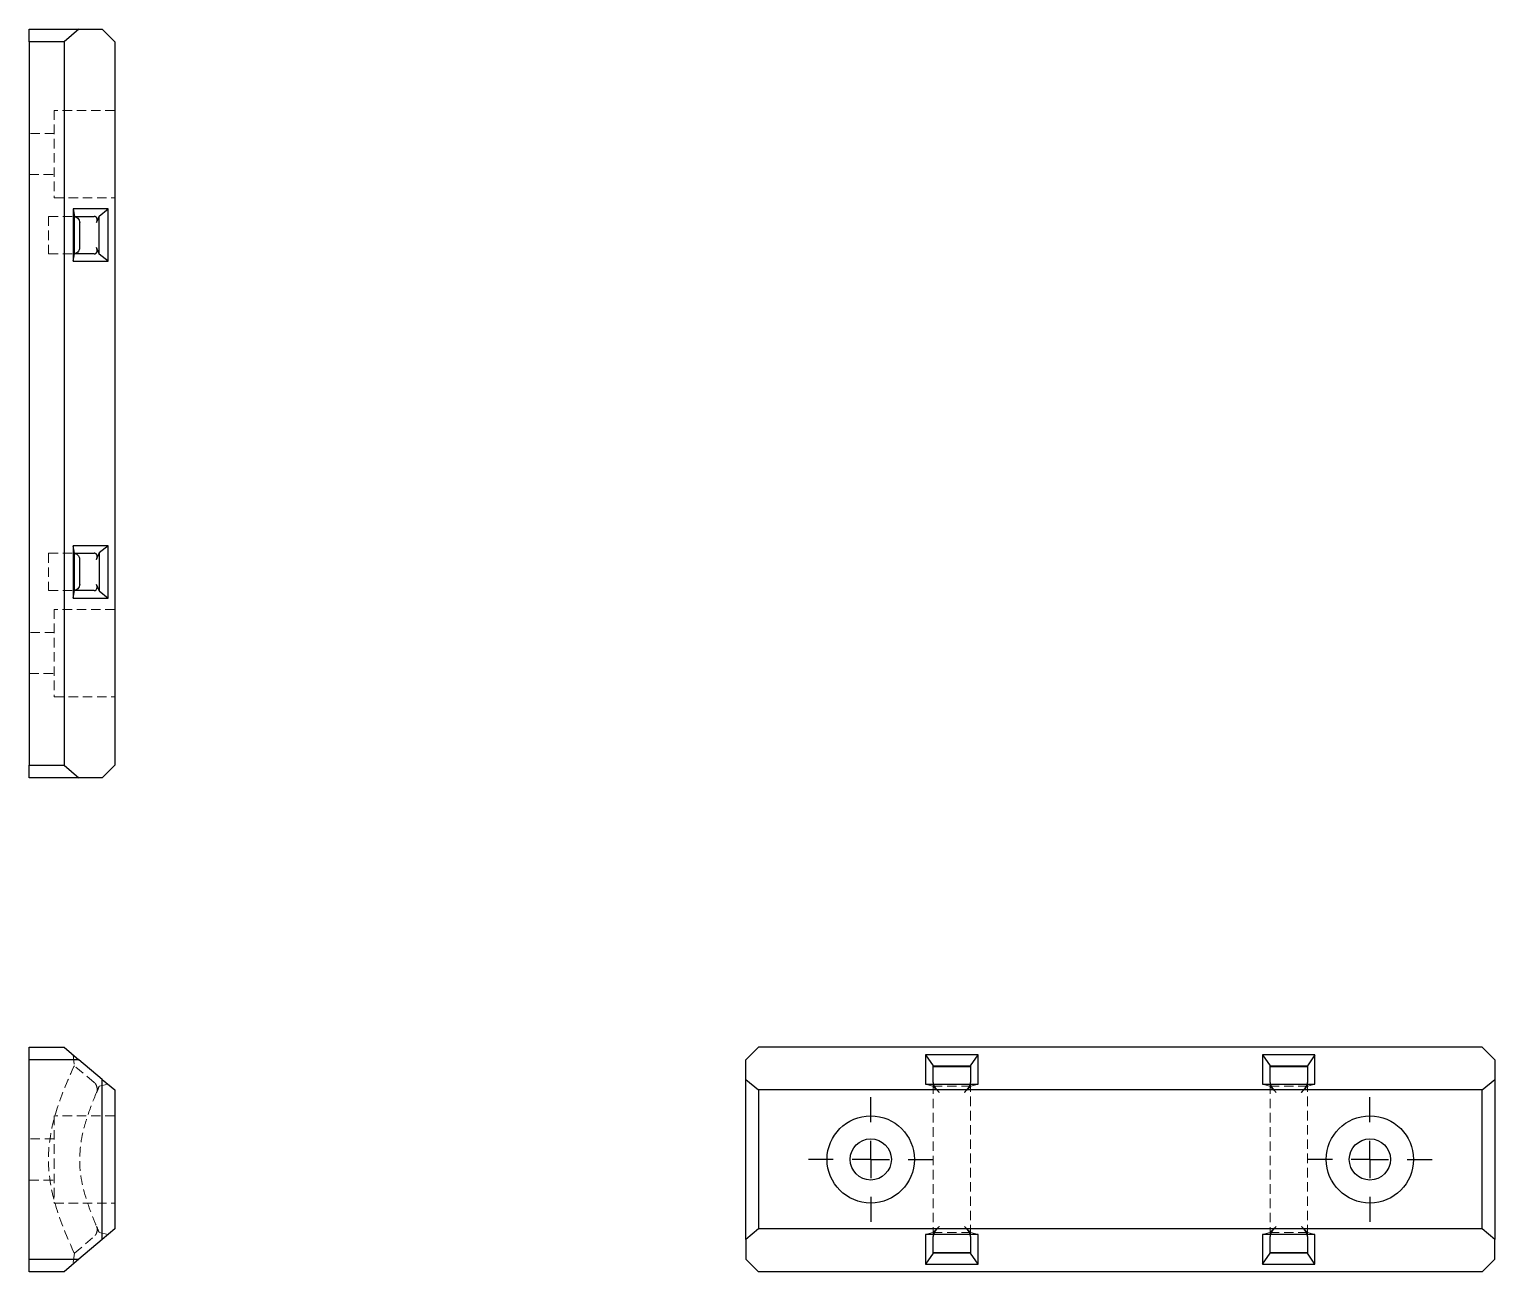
# Model space of a CAD drawing. Header units: millimetres. Extents: x 77 to 273, y 42 to 208.
import ezdxf

# ---------------------------------------------------------------- set-up
doc = ezdxf.new("R2010")
doc.units = ezdxf.units.MM
doc.linetypes.add('HIDDEN', pattern=[1.905, 1.27, -0.635])
doc.layers.add('10', color=7, linetype='Continuous')

# ---------------------------------------------------------------- blocks, each defined once
blk = doc.blocks.new('SW_CENTERMARKSYMBOL_0')
at = {"layer": '10', "color": 0}
for p, q in [((0, 5), (0, 8.33)), ((0, 0), (0, 2.5)), ((-5, 0), (-8.33, 0)), ((0, 0), (-2.5, 0)), ((0, 0), (0, -2.5)), ((0, 0), (2.5, 0)), ((5, 0), (8.33, 0)), ((0, -5), (0, -8.33))]:
    blk.add_line(p, q, dxfattribs=at)
blk = doc.blocks.new('SW_CENTERMARKSYMBOL_1')
at = {"layer": '10', "color": 0}
for p, q in [((0, 5), (0, 8.33)), ((0, 0), (0, 2.5)), ((-5, 0), (-8.33, 0)), ((0, 0), (-2.5, 0)), ((0, 0), (0, -2.5)), ((0, 0), (2.5, 0)), ((5, 0), (8.33, 0)), ((0, -5), (0, -8.33))]:
    blk.add_line(p, q, dxfattribs=at)

msp = doc.modelspace()

# ---------------------------------------------------------------- linework, layer by layer
at = {"color": 7, "linetype": 'Continuous', "lineweight": 25}
for p, q in [((77.29, 208), (83.91, 208)), ((77.29, 206.33), (77.29, 208)), ((83.91, 208), (81.93, 206.33)), ((83.91, 208), (87.04, 208)), ((88.71, 206.33), (87.04, 208)), ((81.93, 206.33), (77.29, 206.33)), ((77.29, 206.33), (77.29, 109.67)), ((81.93, 206.33), (81.93, 109.67)), ((88.71, 206.33), (88.71, 109.67)), ((83.14, 184), (83.14, 177)), ((87.81, 184), (83.14, 184)), ((83.14, 184), (83.32, 183)), ((86.63, 183.04), (87.81, 184)), ((87.81, 177), (87.81, 184)), ((83.32, 183), (85.95, 183)), ((83.32, 178), (83.32, 183)), ((84.01, 182.17), (84.01, 178.83)), ((86.62, 183), (86.63, 183.04)), ((86.63, 177.96), (86.63, 183.04)), ((84.02, 178.83), (84.01, 178.83)), ((83.14, 177), (83.32, 178)), ((83.14, 177), (87.81, 177)), ((85.95, 178), (83.32, 178)), ((86.63, 177.96), (86.62, 178)), ((87.81, 177), (86.63, 177.96)), ((87.81, 139), (83.14, 139)), ((83.14, 139), (83.14, 132)), ((83.32, 138), (83.14, 139)), ((87.81, 139), (86.63, 138.04)), ((87.81, 132), (87.81, 139)), ((83.32, 133), (83.32, 138)), ((83.32, 138), (85.95, 138)), ((84.01, 137.17), (84.01, 133.83)), ((84.01, 137.17), (84.02, 137.17)), ((86.62, 138), (86.63, 138.04)), ((86.63, 138.04), (86.63, 132.96)), ((83.14, 132), (83.32, 133)), ((83.14, 132), (87.81, 132)), ((85.95, 133), (83.32, 133)), ((86.63, 132.96), (86.62, 133)), ((86.63, 132.96), (87.81, 132)), ((77.29, 109.67), (81.93, 109.67)), ((77.29, 108), (77.29, 109.67)), ((81.93, 109.67), (83.91, 108)), ((87.04, 108), (88.71, 109.67)), ((83.91, 108), (77.29, 108)), ((87.04, 108), (83.91, 108)), ((77.29, 72), (81.93, 72)), ((77.29, 70.33), (77.29, 72)), ((81.93, 72), (83.91, 70.33)), ((174.67, 72), (173, 70.33)), ((271.33, 72), (174.67, 72)), ((197, 70.98), (197, 67.05)), ((204, 70.98), (197, 70.98)), ((197, 70.98), (198, 69.52)), ((203, 69.52), (204, 70.98)), ((204, 67.05), (204, 70.98)), ((249, 70.98), (242, 70.98)), ((242, 70.98), (242, 67.05)), ((242, 70.98), (243, 69.52)), ((249, 70.98), (248, 69.52)), ((249, 67.05), (249, 70.98)), ((273, 70.33), (271.33, 72)), ((77.29, 43.67), (77.29, 70.33)), ((83.91, 70.33), (77.29, 70.33)), ((87.04, 67.69), (83.91, 70.33)), ((173, 67.69), (173, 70.33)), ((198, 69.52), (198, 69.52)), ((198, 67.3), (198, 69.52)), ((198, 69.52), (203, 69.52)), ((198, 69.42), (203, 69.42)), ((203, 69.52), (203, 67.3)), ((203, 69.52), (203, 69.52)), ((243, 69.52), (243, 69.52)), ((243, 67.3), (243, 69.52)), ((243, 69.52), (248, 69.52)), ((243, 69.42), (248, 69.42)), ((248, 69.52), (248, 67.3)), ((248, 69.52), (248, 69.52)), ((273, 70.33), (273, 67.69)), ((87.04, 46.31), (87.04, 67.69)), ((87.04, 67.69), (88.71, 66.29)), ((173, 67.69), (174.67, 66.29)), ((173, 46.31), (173, 67.69)), ((197, 67.05), (204, 67.05)), ((242, 67.05), (249, 67.05)), ((271.33, 66.29), (273, 67.69)), ((273, 67.69), (273, 46.31)), ((88.71, 66.29), (88.71, 47.71)), ((174.67, 66.29), (174.67, 47.71)), ((271.33, 66.29), (174.67, 66.29)), ((271.33, 47.71), (271.33, 66.29)), ((88.71, 47.71), (87.04, 46.31)), ((174.67, 47.71), (173, 46.31)), ((271.33, 47.71), (174.67, 47.71)), ((273, 46.31), (271.33, 47.71)), ((87.04, 46.31), (83.91, 43.67)), ((173, 46.31), (173, 43.67)), ((204, 46.95), (197, 46.95)), ((197, 46.95), (197, 43.02)), ((198, 44.48), (198, 46.7)), ((203, 46.7), (203, 44.48)), ((204, 43.02), (204, 46.95)), ((249, 46.95), (242, 46.95)), ((242, 46.95), (242, 43.02)), ((243, 44.48), (243, 46.7)), ((248, 46.7), (248, 44.48)), ((249, 43.02), (249, 46.95)), ((273, 43.67), (273, 46.31)), ((77.29, 43.67), (83.91, 43.67)), ((77.29, 42), (77.29, 43.67)), ((83.91, 43.67), (81.93, 42)), ((173, 43.67), (174.67, 42)), ((198, 44.48), (197, 43.02)), ((198, 44.58), (203, 44.58)), ((198, 44.48), (198, 44.48)), ((203, 44.48), (198, 44.48)), ((204, 43.02), (203, 44.48)), ((203, 44.48), (203, 44.48)), ((242, 43.02), (243, 44.48)), ((243, 44.58), (248, 44.58)), ((243, 44.48), (243, 44.48)), ((248, 44.48), (243, 44.48)), ((249, 43.02), (248, 44.48)), ((248, 44.48), (248, 44.48)), ((271.33, 42), (273, 43.67)), ((81.93, 42), (77.29, 42)), ((271.33, 42), (174.67, 42)), ((197, 43.02), (204, 43.02)), ((242, 43.02), (249, 43.02))]:
    msp.add_line(p, q, dxfattribs=at)
at = {"color": 7, "linetype": 'HIDDEN', "lineweight": 18}
for p, q in [((80.62, 197.17), (80.62, 185.5)), ((88.71, 197.17), (80.62, 197.17)), ((80.62, 194.08), (77.29, 194.08)), ((77.29, 188.58), (80.62, 188.58)), ((80.62, 185.5), (88.71, 185.5)), ((79.84, 183), (79.84, 178)), ((83.18, 183), (83.33, 182.97)), ((83.25, 183), (83.32, 183)), ((83.25, 178), (83.25, 183)), ((83.32, 183), (83.32, 183)), ((86.63, 183.04), (86.62, 183)), ((83.35, 178.04), (83.18, 178)), ((83.32, 178), (83.25, 178)), ((83.32, 178), (83.32, 178)), ((86.62, 178), (86.63, 177.96)), ((79.84, 138), (79.84, 133)), ((83.18, 138), (83.32, 137.97)), ((83.25, 138), (83.32, 138)), ((83.25, 133), (83.25, 138)), ((83.32, 138), (83.32, 138)), ((83.32, 138), (83.32, 138)), ((86.63, 138.04), (86.62, 138)), ((83.34, 133.03), (83.19, 133)), ((83.32, 133), (83.25, 133)), ((83.32, 133), (83.32, 133)), ((83.32, 133), (83.32, 133)), ((86.62, 133), (86.63, 132.96)), ((80.62, 130.5), (80.62, 118.83)), ((88.71, 130.5), (80.62, 130.5)), ((80.62, 127.42), (77.29, 127.42)), ((77.29, 121.92), (80.62, 121.92)), ((80.62, 118.83), (88.71, 118.83)), ((83.14, 70.98), (83.32, 69.52)), ((83.32, 69.52), (83.25, 69.42)), ((85.95, 67.3), (83.32, 69.52)), ((83.32, 69.52), (83.32, 69.52)), ((86.63, 66.78), (86.62, 66.74)), ((86.62, 66.74), (86.63, 66.78)), ((86.63, 66.78), (87.81, 67.05)), ((197.96, 66.78), (197, 67.05)), ((197.96, 66.78), (198, 66.74)), ((203.04, 66.78), (197.96, 66.78)), ((203, 66.74), (203.04, 66.78)), ((204, 67.05), (203.04, 66.78)), ((242, 67.05), (242.96, 66.78)), ((242.96, 66.78), (243, 66.74)), ((242.96, 66.78), (248.04, 66.78)), ((248, 66.74), (248.04, 66.78)), ((248.04, 66.78), (249, 67.05)), ((80.62, 62.83), (80.62, 57)), ((88.71, 62.83), (80.62, 62.83)), ((80.62, 59.75), (77.29, 59.75)), ((80.62, 57), (80.62, 51.17)), ((77.29, 54.25), (80.62, 54.25)), ((80.62, 51.17), (88.71, 51.17)), ((86.62, 47.26), (86.63, 47.22)), ((86.63, 47.22), (86.62, 47.26)), ((87.81, 46.95), (86.63, 47.22)), ((197, 46.95), (197.96, 47.22)), ((198, 47.26), (197.96, 47.22)), ((197.96, 47.22), (203.04, 47.22)), ((203.04, 47.22), (203, 47.26)), ((203.04, 47.22), (204, 46.95)), ((242, 46.95), (242.96, 47.22)), ((243, 47.26), (242.96, 47.22)), ((242.96, 47.22), (248.04, 47.22)), ((248.04, 47.22), (248, 47.26)), ((249, 46.95), (248.04, 47.22)), ((83.32, 44.48), (85.95, 46.7)), ((83.32, 44.48), (83.14, 43.02)), ((83.25, 44.58), (83.32, 44.48)), ((83.32, 44.48), (83.32, 44.48))]:
    msp.add_line(p, q, dxfattribs=at)
at = {"color": 7, "linetype": 'Continuous', "lineweight": 25}
for centre, radius in [((189.67, 57), 5.83), ((256.33, 57), 5.83), ((189.67, 57), 2.75), ((256.33, 57), 2.75)]:
    msp.add_circle(centre, radius, dxfattribs=at)
at = {"color": 7, "linetype": 'HIDDEN', "lineweight": 18}
for points, knots in [([(79.86, 183), (79.86, 183), (79.87, 183), (80.06, 183), (80.43, 183), (80.9, 183), (81.41, 183), (81.91, 183), (82.53, 183), (83, 183), (83.25, 183)], [0, 0, 0, 0, 0.099213, 0.233446, 0.374728, 0.528395, 0.627338, 0.736406, 0.859373, 1, 1, 1, 1]), ([(79.86, 178), (79.86, 178), (79.87, 178), (80.06, 178), (80.43, 178), (80.9, 178), (81.41, 178), (81.91, 178), (82.53, 178), (83, 178), (83.25, 178)], [0, 0, 0, 0, 0.099213, 0.233446, 0.374728, 0.528395, 0.627338, 0.736406, 0.859373, 1, 1, 1, 1]), ([(79.86, 138), (79.86, 138), (79.87, 138), (80.06, 138), (80.43, 138), (80.9, 138), (81.41, 138), (81.91, 138), (82.53, 138), (83, 138), (83.25, 138)], [0, 0, 0, 0, 0.099213, 0.233446, 0.374728, 0.528395, 0.627338, 0.736406, 0.859373, 1, 1, 1, 1]), ([(79.86, 133), (79.86, 133), (79.87, 133), (80.06, 133), (80.43, 133), (80.9, 133), (81.41, 133), (81.91, 133), (82.53, 133), (83, 133), (83.25, 133)], [0, 0, 0, 0, 0.099213, 0.233446, 0.374728, 0.528395, 0.627338, 0.736406, 0.859373, 1, 1, 1, 1]), ([(83.25, 44.58), (82.06, 47.2), (81.35, 49.05), (80.84, 50.75), (80.05, 53.37), (79.76, 55.58), (79.87, 57.88), (79.95, 59.58), (80.25, 61.28), (80.83, 63.22), (81.35, 64.93), (82.05, 66.79), (83.25, 69.42)], [0, 0, 0, 0, 0.284211, 0.284211, 0.284211, 0.722989, 0.722989, 0.722989, 1.048011, 1.048011, 1.048011, 1.333831, 1.333831, 1.333831, 1.333831]), ([(85.95, 67.3), (86.07, 67.21), (86.15, 67.09), (86.27, 66.85), (86.31, 66.73), (86.35, 66.49), (86.36, 66.37), (86.34, 66.15), (86.31, 66.04), (86.27, 65.95)], [0, 0, 0, 0, 0.25, 0.25, 0.5, 0.5, 0.75, 0.75, 1, 1, 1, 1]), ([(198, 46.7), (198, 47.51), (198, 48.34), (198, 50.01), (198, 50.85), (198, 52.57), (198, 53.45), (198, 54.77), (198, 55.21), (198, 56.1), (198, 57.44), (198, 58.78), (198, 60.56), (198, 61.43), (198, 63.14), (198, 63.99), (198, 65.66), (198, 66.49), (198, 67.3)], [0, 0, 0, 0, 0.125, 0.125, 0.25, 0.25, 0.375, 0.375, 0.4375, 0.4375, 0.5, 0.625, 0.625, 0.75, 0.75, 0.875, 0.875, 1, 1, 1, 1]), ([(198.06, 67.05), (198.09, 66.97), (198.18, 66.76), (198.45, 66.36), (198.69, 66.09), (198.83, 65.95)], [0, 0, 0, 0, 0.206529, 0.557817, 1, 1, 1, 1]), ([(202.17, 65.95), (202.27, 66.06), (202.48, 66.27), (202.74, 66.64), (202.89, 66.91), (202.94, 67.03), (202.94, 67.05)], [0, 0, 0, 0, 0.332374, 0.658345, 0.955378, 1, 1, 1, 1]), ([(203, 67.3), (203, 65.67), (203, 64), (203, 61.43), (203, 60.56), (203, 59.23), (203, 58.79), (203, 57.89), (203, 57.45), (203, 55.21), (203, 53.43), (203, 49.99), (203, 48.33), (203, 46.7)], [0, 0, 0, 0, 0.25, 0.25, 0.375, 0.375, 0.4375, 0.4375, 0.5, 0.5, 0.75, 0.75, 1, 1, 1, 1]), ([(243, 46.7), (243, 48.33), (243, 49.99), (243, 53.43), (243, 55.21), (243, 57.45), (243, 57.89), (243, 58.79), (243, 59.23), (243, 60.56), (243, 61.43), (243, 64), (243, 65.67), (243, 67.3)], [0, 0, 0, 0, 0.25, 0.25, 0.5, 0.5, 0.5625, 0.5625, 0.625, 0.625, 0.75, 0.75, 1, 1, 1, 1]), ([(243.06, 67.05), (243.07, 67.03), (243.11, 66.9), (243.27, 66.63), (243.52, 66.27), (243.73, 66.05), (243.83, 65.95)], [0, 0, 0, 0, 0.051551, 0.349908, 0.672374, 1, 1, 1, 1]), ([(247.17, 65.95), (247.27, 66.06), (247.48, 66.27), (247.74, 66.64), (247.89, 66.91), (247.94, 67.03), (247.94, 67.05)], [0, 0, 0, 0, 0.332306, 0.658281, 0.955343, 1, 1, 1, 1]), ([(248, 67.3), (248, 66.49), (248, 65.66), (248, 63.99), (248, 63.14), (248, 61.43), (248, 60.56), (248, 58.79), (248, 57.44), (248, 56.1), (248, 55.21), (248, 54.77), (248, 53.44), (248, 52.57), (248, 50), (248, 48.33), (248, 46.7)], [0, 0, 0, 0, 0.125, 0.125, 0.25, 0.25, 0.375, 0.375, 0.5, 0.5625, 0.5625, 0.625, 0.625, 0.75, 0.75, 1, 1, 1, 1]), ([(86.27, 65.95), (85.83, 64.89), (85.23, 63.36), (84.17, 59.91), (83.68, 55.53), (85.04, 51.1), (86.02, 48.64), (86.27, 48.05)], [0.116087, 0.116087, 0.116087, 0.116087, 0.32495, 0.417093, 0.785662, 1.154232, 1.27086, 1.27086, 1.27086, 1.27086]), ([(86.27, 48.05), (86.28, 48.04), (86.3, 47.99), (86.33, 47.88), (86.36, 47.71), (86.35, 47.53), (86.33, 47.35), (86.28, 47.19), (86.22, 47.04), (86.14, 46.9), (86.05, 46.79), (85.98, 46.73), (85.95, 46.7)], [0, 0, 0, 0, 0.04258, 0.131699, 0.267424, 0.413895, 0.529866, 0.643394, 0.746552, 0.839857, 0.923986, 1, 1, 1, 1]), ([(198.83, 48.05), (198.73, 47.94), (198.52, 47.73), (198.26, 47.36), (198.11, 47.09), (198.06, 46.97), (198.06, 46.95)], [0, 0, 0, 0, 0.332101, 0.658041, 0.955225, 1, 1, 1, 1]), ([(202.94, 46.95), (202.94, 46.96), (202.9, 47.09), (202.74, 47.36), (202.48, 47.73), (202.27, 47.95), (202.17, 48.05)], [0, 0, 0, 0, 0.03018, 0.349506, 0.672171, 1, 1, 1, 1]), ([(243.83, 48.05), (243.73, 47.94), (243.52, 47.73), (243.26, 47.36), (243.11, 47.09), (243.06, 46.97), (243.06, 46.95)], [0, 0, 0, 0, 0.332394, 0.658313, 0.955362, 1, 1, 1, 1]), ([(247.94, 46.95), (247.93, 46.97), (247.89, 47.1), (247.73, 47.37), (247.48, 47.73), (247.27, 47.95), (247.17, 48.05)], [0, 0, 0, 0, 0.05155, 0.349906, 0.672373, 1, 1, 1, 1])]:
    msp.add_open_spline(points, degree=3, knots=knots, dxfattribs=at)
at = {"color": 7, "linetype": 'Continuous', "lineweight": 25}
for points, knots in [([(83.33, 182.97), (83.39, 182.96), (83.56, 182.94), (83.79, 182.77), (83.98, 182.49), (84, 182.28), (84.02, 182.17)], [0, 0, 0, 0, 0.148651, 0.432129, 0.715817, 1, 1, 1, 1]), ([(84.02, 182.17), (84.02, 182.17), (84.01, 182.17), (84.02, 182.17), (84.02, 182.17)], [0, 0, 0, 0, 0.996229, 1, 1, 1, 1]), ([(86.27, 182.17), (86.28, 182.18), (86.3, 182.24), (86.33, 182.34), (86.35, 182.48), (86.35, 182.62), (86.33, 182.74), (86.28, 182.84), (86.22, 182.91), (86.14, 182.96), (86.05, 182.99), (85.98, 183), (85.95, 183)], [0, 0, 0, 0, 0.0420178, 0.1311998, 0.2675964, 0.4140485, 0.5300773, 0.6435094, 0.7465953, 0.8398548, 0.9239685, 1, 1, 1, 1]), ([(84.01, 178.83), (84, 178.72), (83.97, 178.51), (83.78, 178.23), (83.56, 178.07), (83.4, 178.04), (83.35, 178.04)], [0, 0, 0, 0, 0.290097, 0.57975, 0.869276, 1, 1, 1, 1]), ([(85.95, 178), (85.97, 178), (86.01, 178), (86.06, 178.01), (86.11, 178.03), (86.16, 178.05), (86.2, 178.08), (86.24, 178.11), (86.28, 178.16), (86.31, 178.21), (86.33, 178.28), (86.35, 178.38), (86.35, 178.54), (86.32, 178.7), (86.28, 178.8), (86.27, 178.83)], [0, 0, 0, 0, 0.041592, 0.085608, 0.132297, 0.181854, 0.234424, 0.290124, 0.349047, 0.41128, 0.476915, 0.591228, 0.735213, 0.917049, 1, 1, 1, 1]), ([(83.32, 137.97), (83.38, 137.96), (83.55, 137.94), (83.78, 137.77), (83.97, 137.49), (84, 137.28), (84.01, 137.17)], [0, 0, 0, 0, 0.15472, 0.436249, 0.717905, 1, 1, 1, 1]), ([(86.27, 137.17), (86.28, 137.18), (86.3, 137.24), (86.33, 137.34), (86.35, 137.48), (86.35, 137.62), (86.33, 137.74), (86.28, 137.84), (86.22, 137.91), (86.14, 137.96), (86.05, 137.99), (85.98, 138), (85.95, 138)], [0, 0, 0, 0, 0.041956, 0.131157, 0.267642, 0.414089, 0.530112, 0.643528, 0.7466, 0.839852, 0.923965, 1, 1, 1, 1]), ([(84.02, 133.83), (84.01, 133.72), (83.98, 133.51), (83.79, 133.23), (83.56, 133.06), (83.39, 133.04), (83.34, 133.03)], [0, 0, 0, 0, 0.283831, 0.567054, 0.84992, 1, 1, 1, 1]), ([(84.02, 133.83), (84.02, 133.83), (84.02, 133.83), (84.02, 133.83), (84.02, 133.83)], [0, 0, 0, 0, 0.008167, 1, 1, 1, 1]), ([(85.95, 133), (86.07, 133), (86.15, 133.04), (86.27, 133.14), (86.31, 133.21), (86.35, 133.37), (86.36, 133.45), (86.34, 133.64), (86.31, 133.73), (86.27, 133.83)], [0, 0, 0, 0, 0.25, 0.25, 0.5, 0.5, 0.75, 0.75, 1, 1, 1, 1]), ([(198, 67.3), (198, 67.24), (198.01, 67.16), (198.05, 67.07), (198.06, 67.05)], [0, 0, 0, 0, 0.804501, 1, 1, 1, 1]), ([(202.94, 67.05), (202.96, 67.09), (202.99, 67.18), (203, 67.26), (203, 67.3)], [0, 0, 0, 0, 0.437744, 1, 1, 1, 1]), ([(243, 67.3), (243, 67.26), (243.01, 67.18), (243.04, 67.09), (243.06, 67.05)], [0, 0, 0, 0, 0.583601, 1, 1, 1, 1]), ([(247.94, 67.05), (247.96, 67.09), (247.99, 67.18), (248, 67.26), (248, 67.3)], [0, 0, 0, 0, 0.437708, 1, 1, 1, 1]), ([(198.06, 46.95), (198.04, 46.91), (198.01, 46.82), (198, 46.74), (198, 46.7)], [0, 0, 0, 0, 0.437533, 1, 1, 1, 1]), ([(203, 46.7), (203, 46.74), (202.99, 46.82), (202.96, 46.91), (202.94, 46.95)], [0, 0, 0, 0, 0.552816, 1, 1, 1, 1]), ([(243.06, 46.95), (243.04, 46.91), (243.01, 46.82), (243, 46.74), (243, 46.7)], [0, 0, 0, 0, 0.437684, 1, 1, 1, 1]), ([(248, 46.7), (248, 46.74), (247.99, 46.82), (247.96, 46.91), (247.94, 46.95)], [0, 0, 0, 0, 0.5835977, 1, 1, 1, 1])]:
    msp.add_open_spline(points, degree=3, knots=knots, dxfattribs=at)
for points in [[(86.27, 182.17), (86.39, 182.45), (86.5, 182.72), (86.62, 183)], [(86.62, 178), (86.5, 178.28), (86.39, 178.55), (86.27, 178.83)], [(86.27, 137.17), (86.39, 137.45), (86.5, 137.72), (86.62, 138)], [(86.62, 133), (86.5, 133.28), (86.39, 133.55), (86.27, 133.83)]]:
    msp.add_open_spline(points, degree=3, dxfattribs=at)
at = {"color": 7, "linetype": 'HIDDEN', "lineweight": 18}
for points in [[(86.62, 66.74), (86.5, 66.48), (86.39, 66.21), (86.27, 65.95)], [(198, 66.74), (198.28, 66.48), (198.55, 66.21), (198.83, 65.95)], [(202.17, 65.95), (202.45, 66.21), (202.72, 66.48), (203, 66.74)], [(243, 66.74), (243.28, 66.48), (243.55, 66.21), (243.83, 65.95)], [(247.17, 65.95), (247.45, 66.21), (247.72, 66.48), (248, 66.74)], [(86.27, 48.05), (86.39, 47.79), (86.5, 47.52), (86.62, 47.26)], [(198.83, 48.05), (198.55, 47.79), (198.28, 47.52), (198, 47.26)], [(203, 47.26), (202.72, 47.52), (202.45, 47.79), (202.17, 48.05)], [(243.83, 48.05), (243.55, 47.79), (243.28, 47.52), (243, 47.26)], [(248, 47.26), (247.72, 47.52), (247.45, 47.79), (247.17, 48.05)]]:
    msp.add_open_spline(points, degree=3, dxfattribs=at)

# ---------------------------------------------------------------- block references
at = {"layer": '10'}
for name, p in [('SW_CENTERMARKSYMBOL_0', (189.67, 57)), ('SW_CENTERMARKSYMBOL_1', (256.33, 57))]:
    msp.add_blockref(name, p, dxfattribs=at)

doc.saveas('drawing.dxf')
